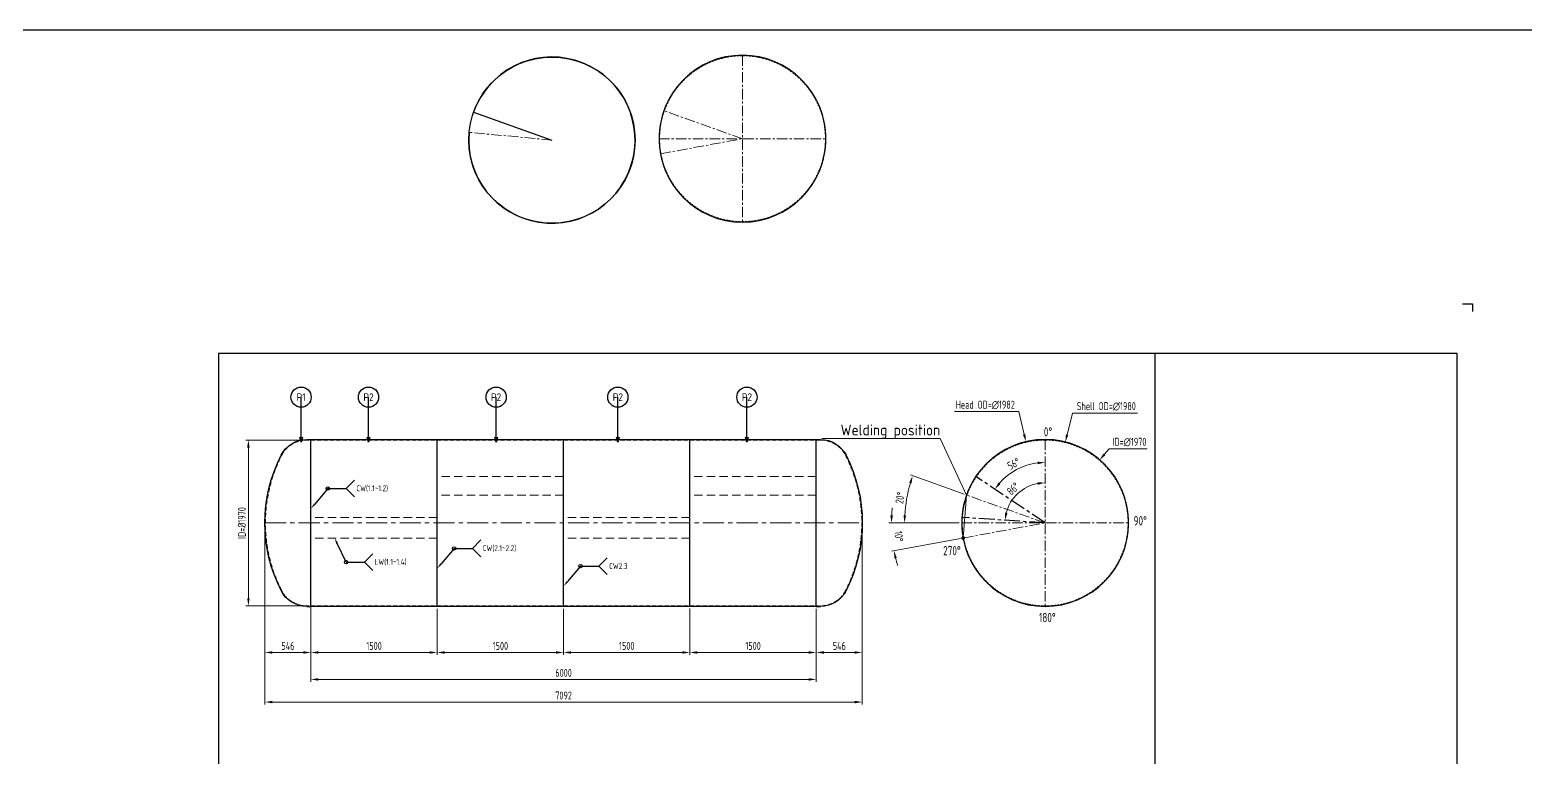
# Model space of a CAD drawing. Header units: millimetres. Extents: x -46397 to 283259, y -8690 to 23983.
# Drawn here: x 17223 to 34975, y 3203 to 11841 of the extents above; entities that cross this region are included whole.
import ezdxf
from ezdxf import colors
from ezdxf.entities.mleader import LeaderData, LeaderLine
from ezdxf.enums import TextEntityAlignment as Align
from ezdxf.math import Vec2, Vec3

# ---------------------------------------------------------------- set-up
doc = ezdxf.new("R2010")
doc.units = ezdxf.units.MM
for name, pattern in [('CENTER', [2, 1.25, -0.25, 0.25, -0.25]), ('HIDDEN', [0.375, 0.25, -0.125]), ('HIDDENX2', [0.75, 0.5, -0.25])]:
    doc.linetypes.add(name, pattern=pattern)
doc.layers.get('Defpoints').update_dxf_attribs({"lineweight": 0})
for name, color, linetype, lineweight in [('0-Dim', 7, 'Continuous', 0), ('AM_5', 3, 'Continuous', 25), ('CHUAN NET KHUAT', 4, 'HIDDEN', 0), ('Dtext', 255, 'Continuous', 20), ('DUONGCHINH', 7, 'Continuous', 25), ('DUONGTAM', 1, 'CENTER', 0), ('Long_AM_Visible', 30, 'Continuous', 25), ('PHANTOM 2', 8, 'Continuous', 0), ('Standard', 7, 'Continuous', 0)]:
    doc.layers.add(name, color=color, linetype=linetype, lineweight=lineweight)
doc.layers.add('4. Net tam', color=8, linetype='CENTER')
doc.layers.add('flashshoot', color=7, linetype='Continuous')
doc.styles.add('Chu va so', font='arial.ttf')
doc.styles.add('GHI CHÚ 1', font='isocp_IV25.ttf', dxfattribs={"width": 0.8})
doc.styles.add('Long_Text', font='isocp.shx', dxfattribs={"width": 0.7})
doc.styles.get("Standard").update_dxf_attribs({"font": 'isocp.shx', "width": 0.8})
doc.styles.add('TCVN', font='arial.ttf')
doc.dimstyles.new('1-30SCALE', dxfattribs={"dimtxt": 75, "dimasz": 75, "dimexe": 37.5, "dimexo": 30, "dimgap": 30, "dimtad": 1, "dimtoh": 1, "dimdec": 0, "dimdsep": 46, "dimtxsty": 'GHI CHÚ 1', "dimcen": 0.09, "dimclrd": 256, "dimclre": 256, "dimclrt": 2, "dimadec": 0, "dimazin": 0, "dimtfac": 1, "dimtdec": 0, "dimtofl": 0, "dimtmove": 0, "dimatfit": 3, "dimfxl": 1, "dimlwd": 0, "dimlwe": 0, "dimarcsym": 0})
doc.dimstyles.new('1-30SCALE$2', dxfattribs={"dimtxt": 75, "dimasz": 75, "dimexe": 37.5, "dimexo": 30, "dimgap": 30, "dimtad": 1, "dimtoh": 1, "dimdec": 0, "dimdsep": 46, "dimtxsty": 'GHI CHÚ 1', "dimcen": 0.09, "dimclrd": 256, "dimclre": 256, "dimclrt": 2, "dimadec": 0, "dimazin": 0, "dimtfac": 1, "dimtdec": 0, "dimtofl": 0, "dimtmove": 0, "dimatfit": 3, "dimfxl": 1, "dimlwd": 0, "dimlwe": 0, "dimarcsym": 0})

# ---------------------------------------------------------------- blocks, each defined once
blk = doc.blocks.new('A$Cb6d5b212')
at = {"color": 2, "linetype": 'Continuous', "lineweight": 0, "ltscale": 10, "extrusion": (2.28848e-17, 1, 0)}
for p, q in [((-1500, -990), (-1500, 990)), ((0, -990), (0, 990)), ((1500, -990), (1500, 990))]:
    blk.add_line(p, q, dxfattribs=at)
at = {"layer": 'CHUAN NET KHUAT', "color": 3, "linetype": 'HIDDENX2', "lineweight": 0, "ltscale": 50, "extrusion": (2.28848e-17, 1, 0)}
for p, q in [((-3050, 985), (-3000, 985)), ((-3050, -985), (-3000, -985)), ((3000, -985), (3050, -985))]:
    blk.add_line(p, q, dxfattribs=at)
at = {"layer": 'CHUAN NET KHUAT', "color": 3, "linetype": 'HIDDENX2', "lineweight": 0, "ltscale": 100, "extrusion": (2.28848e-17, 1, 0)}
for p, q in [((-3000, 985), (-1500, 985)), ((-1500, 985), (0, 985)), ((0, 985), (1500, 985)), ((1500, 985), (3000, 985)), ((3000, 985), (3050, 985)), ((-3000, -985), (-1500, -985)), ((-1500, -985), (0, -985)), ((0, -985), (1500, -985)), ((1500, -985), (3000, -985))]:
    blk.add_line(p, q, dxfattribs=at)
at = {"layer": 'CHUAN NET KHUAT', "color": 3, "linetype": 'HIDDENX2', "lineweight": 0, "ltscale": 200}
for p, q in [((0, 551), (-1500, 551)), ((3000, 551), (1500, 551)), ((0, 332), (-1500, 332)), ((3000, 332), (1500, 332))]:
    blk.add_line(p, q, dxfattribs=at)
at = {"layer": 'CHUAN NET KHUAT', "color": 4, "linetype": 'HIDDENX2', "lineweight": 0, "ltscale": 200}
for p, q in [((-1500, 65), (-3000, 65)), ((1500, 65), (0, 65)), ((-1500, -179), (-3000, -179)), ((1500, -179), (0, -179))]:
    blk.add_line(p, q, dxfattribs=at)
at = {"layer": 'CHUAN NET KHUAT', "color": 3, "linetype": 'HIDDENX2', "lineweight": 0, "ltscale": 100, "extrusion": (0, 0, -1)}
for centre, radius, start, end in [((3050, 650), 335, 26.8756, 90), ((-3050, 650), 335, 90, 153.1244), ((1767, 0), 1773, 333.1244, 26.8756), ((-1767, 0), 1773, 153.1244, 206.8756), ((-3050, -650), 335, 206.8756, 270)]:
    blk.add_arc(centre, radius, start, end, dxfattribs=at)
at = {"layer": 'CHUAN NET KHUAT', "color": 3, "linetype": 'HIDDENX2', "lineweight": 0, "ltscale": 50, "extrusion": (0, 0, -1)}
blk.add_arc((3050, -650), 335, 270, 333.1244, dxfattribs=at)
at = {"layer": 'DUONGCHINH', "color": 2, "ltscale": 10, "extrusion": (2.28848e-17, 1, 0)}
for p, q in [((-3050, 991), (-3000, 991)), ((-3000, -991), (-3000, 991)), ((-3000, 990), (-1500, 990)), ((-1500, -990), (-1500, 990)), ((-1500, 990), (0, 990)), ((0, -990), (0, 990)), ((0, 990), (1500, 990)), ((1500, 990), (3000, 990)), ((1500, -990), (1500, 990)), ((3000, -991), (3000, 991)), ((3000, 991), (3050, 991)), ((-3050, -991), (-3000, -991)), ((-3000, -990), (-1500, -990)), ((-1500, -990), (0, -990)), ((0, -990), (1500, -990)), ((1500, -990), (3000, -990)), ((3000, -991), (3050, -991))]:
    blk.add_line(p, q, dxfattribs=at)
at = {"layer": 'DUONGCHINH', "color": 2, "ltscale": 10, "extrusion": (0, 0, -1)}
for centre, radius, start, end in [((3050, 650), 341, 26.8756, 90), ((-3050, 650), 341, 90, 153.1244), ((1767, 0), 1779, 333.1244, 26.8756), ((-1767, 0), 1779, 153.1244, 206.8756), ((3050, -650), 341, 270, 333.1244), ((-3050, -650), 341, 206.8756, 270)]:
    blk.add_arc(centre, radius, start, end, dxfattribs=at)
at = {"layer": 'DUONGTAM', "ltscale": 200}
blk.add_line((-3546, 0), (3546, 0), dxfattribs=at)
blk = doc.blocks.new('A$C0bd6b673')
at = {"layer": 'CHUAN NET KHUAT', "color": 3, "ltscale": 100, "extrusion": (0, 0, -1)}
for radius in [990, 985]:
    blk.add_circle((0, 0), radius, dxfattribs=at)
at = {"layer": 'DUONGCHINH', "color": 2, "ltscale": 10, "extrusion": (0, 0, -1)}
blk.add_circle((0, 0), 991, dxfattribs=at)
at = {"layer": 'DUONGTAM', "ltscale": 100}
for p, q in [((0, 991), (0, -991)), ((0, 0), (-933, 332)), ((-991, 0), (991, 0))]:
    blk.add_line(p, q, dxfattribs=at)
at = {"layer": 'DUONGTAM', "color": 2, "ltscale": 100}
blk.add_line((-974, -179), (0, 0), dxfattribs=at)
blk = doc.blocks.new('*D146')
at = {"layer": 'Defpoints', "color": 0, "transparency": 16777216}
for p in [(20013, 5984, -1), (20559, 5984, -1), (20559, 4446)]:
    blk.add_point(p, dxfattribs=at)
at = {"layer": 'PHANTOM 2', "linetype": 'Continuous', "lineweight": 0, "transparency": 16777216}
for p, q in [((20013, 5954), (20013, 4416)), ((20559, 5954), (20559, 4416)), ((20103, 4446), (20469, 4446))]:
    blk.add_line(p, q, dxfattribs=at)
at = {"layer": 'PHANTOM 2', "transparency": 16777216}
for points in [[(20103, 4461), (20103, 4431), (20013, 4446)], [(20469, 4461), (20469, 4431), (20559, 4446)]]:
    blk.add_solid(points, dxfattribs=at)
at = {"layer": 'PHANTOM 2', "color": 2, "transparency": 16777216, "insert": (20286, 4524), "char_height": 95, "attachment_point": 5, "style": 'GHI CHÚ 1'}
blk.add_mtext('546', dxfattribs=at)
blk = doc.blocks.new('*D147')
at = {"layer": 'Defpoints', "color": 0, "transparency": 16777216}
for p in [(20559, 5984, -1), (22059, 4994, -1), (22059, 4446)]:
    blk.add_point(p, dxfattribs=at)
at = {"layer": 'PHANTOM 2', "linetype": 'Continuous', "lineweight": 0, "transparency": 16777216}
for p, q in [((20559, 5954), (20559, 4416)), ((22059, 4964), (22059, 4416)), ((20649, 4446), (21969, 4446))]:
    blk.add_line(p, q, dxfattribs=at)
at = {"layer": 'PHANTOM 2', "transparency": 16777216}
for points in [[(20649, 4461), (20649, 4431), (20559, 4446)], [(21969, 4461), (21969, 4431), (22059, 4446)]]:
    blk.add_solid(points, dxfattribs=at)
at = {"layer": 'PHANTOM 2', "color": 2, "transparency": 16777216, "insert": (21309, 4524), "char_height": 95, "attachment_point": 5, "style": 'GHI CHÚ 1'}
blk.add_mtext('1500', dxfattribs=at)
blk = doc.blocks.new('*D148')
at = {"layer": 'Defpoints', "color": 0, "transparency": 16777216}
for p in [(22059, 4994, -1), (23559, 4994, -1), (23559, 4446)]:
    blk.add_point(p, dxfattribs=at)
at = {"layer": 'PHANTOM 2', "linetype": 'Continuous', "lineweight": 0, "transparency": 16777216}
for p, q in [((22059, 4964), (22059, 4416)), ((23559, 4964), (23559, 4416)), ((22149, 4446), (23469, 4446))]:
    blk.add_line(p, q, dxfattribs=at)
at = {"layer": 'PHANTOM 2', "transparency": 16777216}
for points in [[(22149, 4461), (22149, 4431), (22059, 4446)], [(23469, 4461), (23469, 4431), (23559, 4446)]]:
    blk.add_solid(points, dxfattribs=at)
at = {"layer": 'PHANTOM 2', "color": 2, "transparency": 16777216, "insert": (22809, 4524), "char_height": 95, "attachment_point": 5, "style": 'GHI CHÚ 1'}
blk.add_mtext('1500', dxfattribs=at)
blk = doc.blocks.new('*D149')
at = {"layer": 'Defpoints', "color": 0, "transparency": 16777216}
for p in [(23559, 4994, -1), (25059, 4999, -1), (25059, 4446)]:
    blk.add_point(p, dxfattribs=at)
at = {"layer": 'PHANTOM 2', "linetype": 'Continuous', "lineweight": 0, "transparency": 16777216}
for p, q in [((23559, 4964), (23559, 4416)), ((25059, 4969), (25059, 4416)), ((23649, 4446), (24969, 4446))]:
    blk.add_line(p, q, dxfattribs=at)
at = {"layer": 'PHANTOM 2', "transparency": 16777216}
for points in [[(23649, 4461), (23649, 4431), (23559, 4446)], [(24969, 4461), (24969, 4431), (25059, 4446)]]:
    blk.add_solid(points, dxfattribs=at)
at = {"layer": 'PHANTOM 2', "color": 2, "transparency": 16777216, "insert": (24309, 4524), "char_height": 95, "attachment_point": 5, "style": 'GHI CHÚ 1'}
blk.add_mtext('1500', dxfattribs=at)
blk = doc.blocks.new('*D150')
at = {"layer": 'Defpoints', "color": 0, "transparency": 16777216}
for p in [(25059, 4999, -1), (26559, 4993, -1), (26559, 4446)]:
    blk.add_point(p, dxfattribs=at)
at = {"layer": 'PHANTOM 2', "linetype": 'Continuous', "lineweight": 0, "transparency": 16777216}
for p, q in [((25059, 4969), (25059, 4416)), ((26559, 4963), (26559, 4416)), ((25149, 4446), (26469, 4446))]:
    blk.add_line(p, q, dxfattribs=at)
at = {"layer": 'PHANTOM 2', "transparency": 16777216}
for points in [[(25149, 4461), (25149, 4431), (25059, 4446)], [(26469, 4461), (26469, 4431), (26559, 4446)]]:
    blk.add_solid(points, dxfattribs=at)
at = {"layer": 'PHANTOM 2', "color": 2, "transparency": 16777216, "insert": (25809, 4524), "char_height": 95, "attachment_point": 5, "style": 'GHI CHÚ 1'}
blk.add_mtext('1500', dxfattribs=at)
blk = doc.blocks.new('*D151')
at = {"layer": 'Defpoints', "color": 0, "transparency": 16777216}
for p in [(27106, 5984, -1), (26559, 4993, -1), (27106, 4446)]:
    blk.add_point(p, dxfattribs=at)
at = {"layer": 'PHANTOM 2', "linetype": 'Continuous', "lineweight": 0, "transparency": 16777216}
for p, q in [((27106, 5954), (27106, 4416)), ((26559, 4963), (26559, 4416)), ((26649, 4446), (27016, 4446))]:
    blk.add_line(p, q, dxfattribs=at)
at = {"layer": 'PHANTOM 2', "transparency": 16777216}
for points in [[(26649, 4461), (26649, 4431), (26559, 4446)], [(27016, 4461), (27016, 4431), (27106, 4446)]]:
    blk.add_solid(points, dxfattribs=at)
at = {"layer": 'PHANTOM 2', "color": 2, "transparency": 16777216, "insert": (26833, 4524), "char_height": 95, "attachment_point": 5, "style": 'GHI CHÚ 1'}
blk.add_mtext('546', dxfattribs=at)
blk = doc.blocks.new('*D152')
at = {"layer": 'Defpoints', "color": 0, "transparency": 16777216}
for p in [(27651, 6362), (28344, 6316, -1), (28286, 5984, -1), (29277, 5984, -1), (30268, 5984, -1)]:
    blk.add_point(p, dxfattribs=at)
at = {"layer": 'PHANTOM 2', "linetype": 'Continuous', "lineweight": 0, "transparency": 16777216}
for p, q in [((28316, 6326), (27676, 6554)), ((28256, 5984), (27577, 5984))]:
    blk.add_line(p, q, dxfattribs=at)
blk.add_arc((29277, 5984), 1669, 163.4953, 176.9102, dxfattribs=at)
at = {"layer": 'PHANTOM 2', "transparency": 16777216}
for points in [[(27662, 6463), (27690, 6454), (27704, 6544)], [(27625, 6074), (27595, 6075), (27607, 5984)]]:
    blk.add_solid(points, dxfattribs=at)
at = {"layer": 'PHANTOM 2', "color": 2, "transparency": 16777216, "insert": (27554, 6282), "char_height": 95, "attachment_point": 5, "rotation": 80.2027, "style": 'GHI CHÚ 1'}
blk.add_mtext('20°', dxfattribs=at)
blk = doc.blocks.new('*D153')
at = {"layer": 'Defpoints', "color": 0, "transparency": 16777216}
for p in [(27456, 5874), (28286, 5984, -1), (29277, 5984, -1), (30268, 5984, -1), (28303, 5805, -1)]:
    blk.add_point(p, dxfattribs=at)
at = {"layer": 'PHANTOM 2', "linetype": 'Continuous', "lineweight": 0, "transparency": 16777216}
for p, q in [((28256, 5984), (27422, 5984)), ((28273, 5800), (27453, 5649))]:
    blk.add_line(p, q, dxfattribs=at)
for start, end in [(174.3462, 177.1731), (193.2351, 196.062)]:
    blk.add_arc((29277, 5984), 1824, start, end, dxfattribs=at)
at = {"layer": 'PHANTOM 2', "transparency": 16777216}
for points in [[(27469, 6074), (27439, 6075), (27452, 5984)], [(27486, 5564), (27515, 5570), (27482, 5655)]]:
    blk.add_solid(points, dxfattribs=at)
at = {"layer": 'PHANTOM 2', "color": 2, "transparency": 16777216, "insert": (27539, 5826), "char_height": 95, "attachment_point": 5, "rotation": 275.2041, "style": 'GHI CHÚ 1'}
blk.add_mtext('10°', dxfattribs=at)
blk = doc.blocks.new('*D154')
at = {"layer": 'Defpoints', "color": 0, "transparency": 16777216}
for p in [(20559, 6969, -1), (19817, 4999), (20559, 4999, -1)]:
    blk.add_point(p, dxfattribs=at)
at = {"layer": 'PHANTOM 2', "linetype": 'Continuous', "lineweight": 0, "transparency": 16777216}
for p, q in [((20529, 6969), (19787, 6969)), ((19817, 6879), (19817, 5089)), ((20529, 4999), (19787, 4999))]:
    blk.add_line(p, q, dxfattribs=at)
at = {"layer": 'PHANTOM 2', "transparency": 16777216}
for points in [[(19802, 6879), (19832, 6879), (19817, 6969)], [(19802, 5089), (19832, 5089), (19817, 4999)]]:
    blk.add_solid(points, dxfattribs=at)
at = {"layer": 'PHANTOM 2', "color": 2, "transparency": 16777216, "insert": (19739, 5984), "char_height": 95, "attachment_point": 5, "rotation": 90, "style": 'GHI CHÚ 1'}
blk.add_mtext('ID=%%C1970', dxfattribs=at)
blk = doc.blocks.new('_TagCircle')
at = {"color": 0, "linetype": 'ByBlock', "lineweight": -2, "transparency": 16777216}
blk.add_circle((0, 0), 4, dxfattribs=at)
at = {"layer": 'Long_AM_Visible', "color": 0, "transparency": 16777216, "style": 'Long_Text'}
blk.add_attdef('TAGNUMBER', text='', height=3, dxfattribs=at).set_placement((0, -1.5), align=Align.CENTER)
blk = doc.blocks.new('_Open30')
at = {"color": 0, "linetype": 'ByBlock', "lineweight": -2}
for p, q in [((-1, 0.27), (0, 0)), ((0, 0), (-1, -0.27)), ((0, 0), (-1, 0))]:
    blk.add_line(p, q, dxfattribs=at)
blk = doc.blocks.new('_Dot')
at = {"color": 0, "linetype": 'ByBlock', "lineweight": -2}
blk.add_line((-0.5, 0), (-1, 0), dxfattribs=at)
at = {"color": 0, "linetype": 'ByBlock', "const_width": 0.5}
blk.add_lwpolyline([(-0.25, 0, 1), (0.25, 0, 1)], format="xyb", close=True, dxfattribs=at)
blk = doc.blocks.new('*S261')
at = {"layer": 'AM_5'}
for p, q in [((20760, 6393, -1), (20605, 6209, -1)), ((20760, 6393, -1), (20978, 6393, -1)), ((20978, 6393, -1), (21078, 6493, -1)), ((20978, 6393, -1), (21078, 6293, -1))]:
    blk.add_line(p, q, dxfattribs=at)
at = {"layer": 'AM_5', "color": 2}
blk.add_circle((20760, 6393, -1), 20, dxfattribs=at)
at = {"layer": 'AM_5', "linetype": 'Continuous'}
blk.add_trace([(20596, 6216, -1), (20613, 6201, -1), (20559, 6155, -1)], dxfattribs=at)
at = {"layer": 'AM_5', "color": 2, "insert": (21099, 6393, -1), "char_height": 70, "attachment_point": 4}
blk.add_mtext('CW(1.1~1.2)', dxfattribs=at)
blk = doc.blocks.new('*S262')
at = {"layer": 'AM_5'}
for p, q in [((20956, 5523, -1), (20850, 5746, -1)), ((20956, 5523, -1), (21174, 5523, -1)), ((21174, 5523, -1), (21274, 5623, -1)), ((21174, 5523, -1), (21274, 5423, -1))]:
    blk.add_line(p, q, dxfattribs=at)
at = {"layer": 'AM_5', "color": 2}
blk.add_circle((20956, 5523, -1), 20, dxfattribs=at)
at = {"layer": 'AM_5', "linetype": 'Continuous'}
blk.add_trace([(20861, 5751, -1), (20840, 5741, -1), (20820, 5810, -1)], dxfattribs=at)
at = {"layer": 'AM_5', "color": 2, "insert": (21295, 5523, -1), "char_height": 70, "attachment_point": 4}
blk.add_mtext('LW(1.1~1.4)', dxfattribs=at)
blk = doc.blocks.new('*S263')
at = {"layer": 'AM_5'}
for p, q in [((22478, 6685, -1), (22578, 6785, -1)), ((22260, 6685, -1), (22105, 6500, -1)), ((22260, 6685, -1), (22478, 6685, -1)), ((22478, 6685, -1), (22578, 6585, -1))]:
    blk.add_line(p, q, dxfattribs=at)
at = {"layer": 'AM_5', "color": 2}
blk.add_circle((22260, 6685, -1), 20, dxfattribs=at)
at = {"layer": 'AM_5', "linetype": 'Continuous'}
blk.add_trace([(22096, 6508, -1), (22113, 6493, -1), (22059, 6447, -1)], dxfattribs=at)
at = {"layer": 'AM_5', "color": 2, "insert": (22599, 6685, -1), "char_height": 70, "attachment_point": 4}
blk.add_mtext('CW(2.1~2.2)', dxfattribs=at)
blk = doc.blocks.new('*S264')
at = {"layer": 'AM_5'}
for p, q in [((23978, 6362, -1), (24078, 6462, -1)), ((23760, 6362, -1), (23605, 6178, -1)), ((23760, 6362, -1), (23978, 6362, -1)), ((23978, 6362, -1), (24078, 6262, -1))]:
    blk.add_line(p, q, dxfattribs=at)
at = {"layer": 'AM_5', "color": 2}
blk.add_circle((23760, 6362, -1), 20, dxfattribs=at)
at = {"layer": 'AM_5', "linetype": 'Continuous'}
blk.add_trace([(23596, 6185, -1), (23613, 6170, -1), (23559, 6124, -1)], dxfattribs=at)
at = {"layer": 'AM_5', "color": 2, "insert": (24099, 6362, -1), "char_height": 70, "attachment_point": 4}
blk.add_mtext('CW2.3', dxfattribs=at)
blk = doc.blocks.new('*D1586')
at = {"layer": 'Defpoints', "color": 0, "transparency": 16777216}
for p in [(20013, 5984, -1), (27106, 5984, -1), (27106, 3857)]:
    blk.add_point(p, dxfattribs=at)
at = {"layer": 'PHANTOM 2', "linetype": 'Continuous', "lineweight": 0, "transparency": 16777216}
for p, q in [((20013, 5954), (20013, 3827)), ((27106, 5954), (27106, 3827)), ((20103, 3857), (27016, 3857))]:
    blk.add_line(p, q, dxfattribs=at)
at = {"layer": 'PHANTOM 2', "transparency": 16777216}
for points in [[(20103, 3872), (20103, 3842), (20013, 3857)], [(27016, 3872), (27016, 3842), (27106, 3857)]]:
    blk.add_solid(points, dxfattribs=at)
at = {"layer": 'PHANTOM 2', "color": 2, "transparency": 16777216, "insert": (23559, 3935), "char_height": 95, "attachment_point": 5, "style": 'GHI CHÚ 1'}
blk.add_mtext('7092', dxfattribs=at)
blk = doc.blocks.new('*D1641')
at = {"layer": 'Defpoints', "color": 0, "transparency": 16777216}
for p in [(20559, 4994, -1), (26559, 4993, -1), (26559, 4126)]:
    blk.add_point(p, dxfattribs=at)
at = {"layer": 'PHANTOM 2', "linetype": 'Continuous', "lineweight": 0, "transparency": 16777216}
for p, q in [((20559, 4964), (20559, 4096)), ((26559, 4963), (26559, 4096)), ((20649, 4126), (26469, 4126))]:
    blk.add_line(p, q, dxfattribs=at)
at = {"layer": 'PHANTOM 2', "transparency": 16777216}
for points in [[(20649, 4141), (20649, 4111), (20559, 4126)], [(26469, 4141), (26469, 4111), (26559, 4126)]]:
    blk.add_solid(points, dxfattribs=at)
at = {"layer": 'PHANTOM 2', "color": 2, "transparency": 16777216, "insert": (23559, 4204), "char_height": 95, "attachment_point": 5, "style": 'GHI CHÚ 1'}
blk.add_mtext('6000', dxfattribs=at)
blk = doc.blocks.new('*D1646')
at = {"layer": 'Defpoints', "color": 0, "transparency": 16777216}
for p in [(29277, 6975, -1), (29046, 6665), (28454, 6535, -1), (29277, 5984, -1), (29277, 4993, -1)]:
    blk.add_point(p, dxfattribs=at)
at = {"layer": 'PHANTOM 2', "linetype": 'Continuous', "lineweight": 0, "transparency": 16777216}
blk.add_arc((29277, 5984), 719, 97.18, 139.0298, dxfattribs=at)
at = {"layer": 'PHANTOM 2', "transparency": 16777216}
for points in [[(29186, 6712), (29188, 6682), (29277, 6703)], [(28746, 6446), (28722, 6465), (28679, 6384)]]:
    blk.add_solid(points, dxfattribs=at)
at = {"layer": 'PHANTOM 2', "color": 2, "transparency": 16777216, "insert": (28902, 6687), "char_height": 95, "attachment_point": 5, "rotation": 28.1049, "style": 'GHI CHÚ 1'}
blk.add_mtext('56°', dxfattribs=at)
blk = doc.blocks.new('*D1647')
at = {"layer": 'Defpoints', "color": 0, "transparency": 16777216}
for p in [(29277, 6975, -1), (29047, 6403), (28289, 6050, -1), (29277, 5984, -1), (29277, 4993, -1)]:
    blk.add_point(p, dxfattribs=at)
at = {"layer": 'PHANTOM 2', "linetype": 'Continuous', "lineweight": 0, "transparency": 16777216}
blk.add_arc((29277, 5984), 478, 100.8138, 165.3992, dxfattribs=at)
at = {"layer": 'PHANTOM 2', "transparency": 16777216}
for points in [[(29186, 6468), (29188, 6438), (29277, 6462)], [(28829, 6102), (28800, 6107), (28800, 6016)]]:
    blk.add_solid(points, dxfattribs=at)
at = {"layer": 'PHANTOM 2', "color": 2, "transparency": 16777216, "insert": (28896, 6391), "char_height": 95, "attachment_point": 5, "rotation": 43.1065, "style": 'GHI CHÚ 1'}
blk.add_mtext('86°', dxfattribs=at)
blk = doc.blocks.new('*D1651')
at = {"layer": 'Defpoints', "color": 0, "transparency": 16777216}
for p in [(29048, 6949, -1), (29505, 5020, -1)]:
    blk.add_point(p, dxfattribs=at)
at = {"layer": 'PHANTOM 2', "linetype": 'Continuous', "lineweight": 0, "transparency": 16777216}
for p, q in [((28199, 7307), (28963, 7307)), ((28963, 7307), (29027, 7036))]:
    blk.add_line(p, q, dxfattribs=at)
at = {"layer": 'PHANTOM 2', "lineweight": 0, "transparency": 16777216}
for p in [(29276, 5984), (29277, 5984)]:
    blk.add_line(p, (29277, 5984), dxfattribs=at)
at = {"layer": 'PHANTOM 2', "transparency": 16777216}
blk.add_solid([(29042, 7040), (29012, 7033), (29048, 6949)], dxfattribs=at)
at = {"layer": 'PHANTOM 2', "color": 2, "transparency": 16777216, "insert": (28566, 7386), "char_height": 95, "attachment_point": 5, "style": 'GHI CHÚ 1'}
blk.add_mtext('Head OD=∅1982', dxfattribs=at)
blk = doc.blocks.new('*D1652')
at = {"layer": 'Defpoints', "color": 0, "transparency": 16777216}
for p in [(29516, 6945, -1), (29038, 5024, -1)]:
    blk.add_point(p, dxfattribs=at)
at = {"layer": 'PHANTOM 2', "linetype": 'Continuous', "lineweight": 0, "transparency": 16777216}
for p, q in [((29601, 7290), (29537, 7032)), ((30374, 7290), (29601, 7290))]:
    blk.add_line(p, q, dxfattribs=at)
at = {"layer": 'PHANTOM 2', "lineweight": 0, "transparency": 16777216}
for p in [(29276, 5984), (29277, 5984)]:
    blk.add_line(p, (29277, 5984), dxfattribs=at)
at = {"layer": 'PHANTOM 2', "transparency": 16777216}
blk.add_solid([(29523, 7036), (29552, 7029), (29516, 6945)], dxfattribs=at)
at = {"layer": 'PHANTOM 2', "color": 2, "transparency": 16777216, "insert": (30003, 7369), "char_height": 95, "attachment_point": 5, "style": 'GHI CHÚ 1'}
blk.add_mtext('Shell OD=∅1980', dxfattribs=at)
blk = doc.blocks.new('*D1653')
at = {"layer": 'Defpoints', "color": 0, "transparency": 16777216}
for p in [(29921, 6730, -1), (28632, 5239, -1)]:
    blk.add_point(p, dxfattribs=at)
at = {"layer": 'PHANTOM 2', "linetype": 'Continuous', "lineweight": 0, "transparency": 16777216}
for p, q in [((30038, 6866), (29979, 6798)), ((30487, 6866), (30038, 6866))]:
    blk.add_line(p, q, dxfattribs=at)
at = {"layer": 'PHANTOM 2', "lineweight": 0, "transparency": 16777216}
for p in [(29276, 5984), (29277, 5984)]:
    blk.add_line(p, (29277, 5984), dxfattribs=at)
at = {"layer": 'PHANTOM 2', "transparency": 16777216}
blk.add_solid([(29968, 6807), (29991, 6788), (29921, 6730)], dxfattribs=at)
at = {"layer": 'PHANTOM 2', "color": 2, "transparency": 16777216, "insert": (30278, 6945), "char_height": 95, "attachment_point": 5, "style": 'GHI CHÚ 1'}
blk.add_mtext('ID=∅1970', dxfattribs=at)
blk = doc.blocks.new('*U1812')
at = {"lineweight": 25, "elevation": 0}
blk.add_lwpolyline([(16254, 11249), (16385, 11249), (16385, 11148)], dxfattribs=at)
at = {"lineweight": 25}
for points in [[(0, 0), (16185, 0), (16185, 10602), (0, 10602)], [(0, 0), (12238, 0), (12238, 10602), (0, 10602)]]:
    blk.add_lwpolyline(points, close=True, dxfattribs=at)
at = {"layer": 'Dtext', "ltscale": 0.1}
for tag, p, height, style in [('REV_3', (12342, 3982), 70.5, 'TCVN'), ('FOR_APPROVAL3', (13047, 3977, -1), 84.6, 'TCVN'), ('REV_2', (12342, 3719), 70.5, 'TCVN'), ('FOR_APPROVAL2', (13047, 3714, -1), 84.6, 'TCVN'), ('REV_1', (12342, 3456), 70.5, 'TCVN'), ('FOR_APPROVAL1', (13047, 3451, -1), 84.6, 'TCVN'), ('REV_0', (12342, 3193), 70.5, 'TCVN'), ('NGUOI_VE', (13798, 3189, -1), 84.6, 'TCVN'), ('NGUOI_KIEM_2', (14546, 3189, -1), 84.6, 'TCVN'), ('NGUOI_DUYET', (15449, 3189, -1), 84.6, 'TCVN'), ('1.1_A4', (15494, 161, -1), 84.6, 'Chu va so'), ('A4_A4', (15775, 161, -1), 84.6, 'Chu va so'), ('REV.', (16007, 161, -1), 84.6, 'Chu va so')]:
    blk.add_attdef(tag, p, '', height=height, dxfattribs=dict(at, style=style))
for tag, p, height, style, width in [('NGAY_REV03', (12521, 3977, -1), 73.3, 'TCVN', 0.95), ('NGAY_REV02', (12521, 3714, -1), 73.3, 'TCVN', 0.95), ('NGAY_REV01', (12521, 3451, -1), 73.3, 'TCVN', 0.95), ('NGAY_REV0', (12521, 3188, -1), 73.3, 'TCVN', 0.95), ('DWD.NO', (12514, 69, -1), 113, 'Chu va so', 0.85)]:
    blk.add_attdef(tag, p, '', height=height, dxfattribs=dict(at, style=style, width=width))
at = {"layer": 'Dtext', "lineweight": 25, "ltscale": 0.1, "style": 'Chu va so'}
for tag, p, height in [('PROJECT_CODE', (13329, 1325), 169), ('TITLE1', (12597, 1011, -1), 113), ('TITLE2', (12597, 745, -1), 113), ('TITLE3', (12597, 482, -1), 113)]:
    blk.add_attdef(tag, p, '', height=height, dxfattribs=at)

msp = doc.modelspace()

# ---------------------------------------------------------------- linework, layer by layer
msp.add_line((22490.11, 10862.34), (23420.42, 10531.17))
msp.add_lwpolyline([(-5297.58, 11840.68), (283258.8, 11840.68), (283258.8, -8689.89), (-5297.58, -8689.89)], close=True)
msp.add_circle((23420.42, 10531.17), 987.5)
at = {"color": 6}
msp.add_arc((23420.42, 10531.17), 987.5, 174.600066, 160.405479, dxfattribs=at)
for start, end in [(160.405479, 180), (180, 190.408247)]:
    msp.add_arc((29276.54, 5984.34, -1.5), 990, start, end)
at = {"layer": '4. Net tam', "color": 1, "ltscale": 150}
msp.add_line((29276.54, 5984.34, -1.5), (28453.77, 6534.92, -1.5), dxfattribs=at)
at = {"layer": '4. Net tam', "color": 2, "ltscale": 150}
msp.add_line((29276.53, 5984.34, -1.5), (28288.7, 6049.71, -1.5), dxfattribs=at)
at = {"layer": 'DUONGTAM', "ltscale": 100}
msp.add_line((23420.42, 10531.17), (22434.81, 10624.33), dxfattribs=at)

# ---------------------------------------------------------------- block references
at = {"layer": 'AM_5'}
for name, p in [('*S261', (0, 0)), ('*S262', (19.98, -4.29)), ('*S263', (0, -1002.79)), ('*S264', (0, -890.05))]:
    msp.add_blockref(name, p, dxfattribs=at)
at = {"layer": 'flashshoot', "ltscale": 10}
for p in [(25683.06, 10548.52, -1.5), (29276.54, 5984.34, -1.5)]:
    msp.add_blockref('A$C0bd6b673', p, dxfattribs=at)
at = {"layer": 'Standard'}
msp.add_blockref('A$Cb6d5b212', (23559.45, 5984.34, -1.5), dxfattribs=at)

# ---------------------------------------------------------------- texts
at = {"color": 6, "char_height": 110, "attachment_point": 1, "style": 'GHI CHÚ 1'}
for s, insert in [('\\pxqc;0%%D', (29255.52, 7121.46)), ('\\pxqc;90%%D', (30350.4, 6065.41)), ('\\pxqc;270%%D', (28114.87, 5710.13)), ('\\pxqc;180%%D', (29247.3, 4915.61))]:
    msp.add_mtext_dynamic_manual_height_columns(s, width=110.2, gutter_width=322.31, heights=[0], dxfattribs=dict(at, insert=insert))

# ---------------------------------------------------------------- dimensions: what is measured, and where the dimension line sits
at = {"layer": 'PHANTOM 2'}
for p1, p2, text, picture, middle in [((29505.33, 5020.11, -1.5), (29047.76, 6948.57, -1.5), 'Head OD=<>', '*D1651', (28962.72, 7306.94)), ((29037.54, 5023.62, -1.5), (29515.55, 6945.05, -1.5), 'Shell OD=<>', '*D1652', (29601.31, 7289.81))]:
    dim = msp.add_diameter_dim_2p(p1=p1, p2=p2, text=text, dimstyle='1-30SCALE', override={"dimtxt": 95, "dimasz": 90, "dimexe": 30, "dimpost": '', "dimtmove": 1}, dxfattribs=at)
    dim.commit()
    dim.dimension.update_dxf_attribs({"geometry": picture, "text_midpoint": middle, "dimtype": 163})
dim = msp.add_linear_dim(base=(19817.2, 4999.34), p1=(20559.45, 6969.34, -1.5), p2=(20559.45, 4999.34, -1.5), angle=90, text='ID=%%C<>', dimstyle='1-30SCALE', override={"dimtxt": 95, "dimasz": 90, "dimexe": 30, "dimtmove": 1}, dxfattribs=at)
dim.commit()
dim.dimension.update_dxf_attribs({"geometry": '*D154', "text_midpoint": (19739.04, 5984.34)})
for base, line1, line2, picture, middle in [((29046.95, 6403.05), ((29276.56, 6975.34, -1.5), (29276.53, 4993.34, -1.5)), ((29276.53, 5984.34, -1.5), (28288.7, 6049.71, -1.5)), '*D1647', (28895.87, 6391.04)), ((29045.72, 6664.84), ((29276.56, 6975.34, -1.5), (29276.53, 4993.34, -1.5)), ((29276.54, 5984.34, -1.5), (28453.77, 6534.92, -1.5)), '*D1646', (28901.52, 6686.55)), ((27650.64, 6361.59), ((28285.53, 5984.34, -1.5), (30267.53, 5984.34, -1.5)), ((29276.54, 5984.34, -1.5), (28343.86, 6316.35, -1.5)), '*D152', (27553.58, 6281.86)), ((27455.57, 5873.94), ((28302.82, 5805.48, -1.5), (29276.54, 5984.34, -1.5)), ((28285.53, 5984.34, -1.5), (30267.53, 5984.34, -1.5)), '*D153', (27538.78, 5826.06))]:
    dim = msp.add_angular_dim_2l(base=base, line1=line1, line2=line2, dimstyle='1-30SCALE$2', override={"dimtxt": 95, "dimasz": 90, "dimexe": 30, "dimtmove": 1}, dxfattribs=at)
    dim.commit()
    dim.dimension.update_dxf_attribs({"geometry": picture, "text_midpoint": middle})
dim = msp.add_diameter_dim_2p(p1=(28632.46, 5239.1, -1.5), p2=(29920.63, 6729.57, -1.5), text='ID=<>', dimstyle='1-30SCALE', override={"dimtxt": 95, "dimasz": 90, "dimexe": 30, "dimpost": '', "dimtmove": 1}, dxfattribs=at)
dim.commit()
dim.dimension.update_dxf_attribs({"geometry": '*D1653', "text_midpoint": (30277.78, 6945.3)})
for base, p1, p2, picture, middle in [((20559.45, 4446.49), (20013.22, 5984.34, -1.5), (20559.45, 5984.34, -1.5), '*D146', (20286.34, 4523.99)), ((27105.68, 3857.4), (20013.22, 5984.34, -1.5), (27105.68, 5984.34, -1.5), '*D1586', (23559.45, 3934.93)), ((22059.45, 4446.49), (20559.45, 5984.34, -1.5), (22059.45, 4994.34, -1.5), '*D147', (21309.45, 4523.99)), ((27105.68, 4446.49), (26559.45, 4993.34, -1.5), (27105.68, 5984.34, -1.5), '*D151', (26832.57, 4523.99)), ((26559.45, 4126.27), (20559.45, 4994.34, -1.5), (26559.45, 4993.34, -1.5), '*D1641', (23559.45, 4203.77)), ((23559.45, 4446.49), (22059.45, 4994.34, -1.5), (23559.45, 4994.34, -1.5), '*D148', (22809.45, 4523.99)), ((25059.45, 4446.49), (23559.45, 4994.34, -1.5), (25059.45, 4999.34, -1.5), '*D149', (24309.45, 4523.99)), ((26559.45, 4446.49), (25059.45, 4999.34, -1.5), (26559.45, 4993.34, -1.5), '*D150', (25809.45, 4523.99))]:
    dim = msp.add_linear_dim(base=base, p1=p1, p2=p2, dimstyle='1-30SCALE', override={"dimtxt": 95, "dimasz": 90, "dimexe": 30, "dimtmove": 1}, dxfattribs=at)
    dim.commit()
    dim.dimension.update_dxf_attribs({"geometry": picture, "text_midpoint": middle})

# ---------------------------------------------------------------- leaders
ml = msp.add_multileader_mtext('Standard')
ml.set_content('{\\Fisocp|c0;Welding position}', color=256, style='TCVN')
ml.set_leader_properties(color=3, lineweight=9)
ml.set_arrow_properties(name='DOT')
ml.build(insert=Vec2(0, 0))
ml.multileader.update_dxf_attribs({"text_left_attachment_type": 6, "text_right_attachment_type": 6, "dogleg_length": 0.36, "arrow_head_size": 45})
ctx = ml.context
ctx.base_point, ctx.char_height, ctx.arrow_head_size, ctx.landing_gap_size, ctx.plane_origin = Vec3(26803.21, 6986.36, -1.5), 130, 45, 0.0675, Vec3(28285.09, 10163.54, -1.5)
ctx.left_attachment, ctx.right_attachment, ctx.text_align_type = 6, 6, 2
notes = []
notes.append((ctx, [(1, (1, 1, 0), (28030.92, 6986.36, -1.5), (-1, 0), 0.54, [(1, [(28302.83, 5805.48, -1.5), (28343.87, 6316.34, -1.5)], 0, [])])]))
ctx.mtext.insert, ctx.mtext.alignment, ctx.mtext.line_spacing_style, ctx.mtext.flow_direction = Vec3(28030.32, 7153.57, -1.5), 3, 2, 5
at = {"layer": '0-Dim', "color": 6}
ml = msp.add_multileader_block('Standard', dxfattribs=at)
ml.set_content('_TagCircle', color=6, scale=30)
ml.set_attribute('TAGNUMBER', 'P1', width=0)
ml.set_leader_properties(color=5)
ml.set_arrow_properties(name='OPEN30')
ml.build(insert=Vec2(0, 0))
ml.multileader.update_dxf_attribs({"has_dogleg": 0, "text_left_attachment_type": 6, "text_right_attachment_type": 6, "dogleg_length": 0.36, "arrow_head_size": 60, "block_connection_type": 1})
ctx = ml.context
ctx.base_point, ctx.char_height, ctx.arrow_head_size, ctx.landing_gap_size, ctx.plane_origin = Vec3(20442.34, 7478.95, -1.5), 56, 60, 1.4, Vec3(20791.96, 7329.67, -1.5)
ctx.left_attachment, ctx.right_attachment, ctx.attachment_type = 6, 6, 1
notes.append((ctx, [(0, (1, 1, 0), (20442.7, 7478.95, -1.5), (-1, 0), 0.36, [(0, [(20442.34, 6942.02, -1.5)], 0, [])])]))
ctx.block.insert = Vec3(20442.34, 7478.95, -1.5)
ml = msp.add_multileader_block('Standard', dxfattribs=at)
ml.set_content('_TagCircle', color=6, scale=30)
ml.set_attribute('TAGNUMBER', 'P2', width=0)
ml.set_leader_properties(color=5)
ml.set_arrow_properties(name='OPEN30')
ml.build(insert=Vec2(0, 0))
ml.multileader.update_dxf_attribs({"has_dogleg": 0, "text_left_attachment_type": 6, "text_right_attachment_type": 6, "dogleg_length": 0.36, "arrow_head_size": 60, "block_connection_type": 1})
ctx = ml.context
ctx.base_point, ctx.char_height, ctx.arrow_head_size, ctx.landing_gap_size, ctx.plane_origin = Vec3(21243.36, 7478.95, -1.5), 56, 60, 1.4, Vec3(21592.98, 7329.67, -1.5)
ctx.left_attachment, ctx.right_attachment, ctx.attachment_type = 6, 6, 1
notes.append((ctx, [(0, (1, 1, 0), (21243.72, 7478.95, -1.5), (-1, 0), 0.36, [(0, [(21243.36, 6942.02, -1.5)], 0, [])])]))
ctx.block.insert = Vec3(21243.36, 7478.95, -1.5)
ml = msp.add_multileader_block('Standard', dxfattribs=at)
ml.set_content('_TagCircle', color=6, scale=30)
ml.set_attribute('TAGNUMBER', 'P2', width=0)
ml.set_leader_properties(color=5)
ml.set_arrow_properties(name='OPEN30')
ml.build(insert=Vec2(0, 0))
ml.multileader.update_dxf_attribs({"has_dogleg": 0, "text_left_attachment_type": 6, "text_right_attachment_type": 6, "dogleg_length": 0.36, "arrow_head_size": 60, "block_connection_type": 1})
ctx = ml.context
ctx.base_point, ctx.char_height, ctx.arrow_head_size, ctx.landing_gap_size, ctx.plane_origin = Vec3(22758.33, 7478.95, -1.5), 56, 60, 1.4, Vec3(23107.95, 7329.67, -1.5)
ctx.left_attachment, ctx.right_attachment, ctx.attachment_type = 6, 6, 1
notes.append((ctx, [(0, (1, 1, 0), (22758.69, 7478.95, -1.5), (-1, 0), 0.36, [(0, [(22758.33, 6942.02, -1.5)], 0, [])])]))
ctx.block.insert = Vec3(22758.33, 7478.95, -1.5)
ml = msp.add_multileader_block('Standard', dxfattribs=at)
ml.set_content('_TagCircle', color=6, scale=30)
ml.set_attribute('TAGNUMBER', 'P2', width=0)
ml.set_leader_properties(color=5)
ml.set_arrow_properties(name='OPEN30')
ml.build(insert=Vec2(0, 0))
ml.multileader.update_dxf_attribs({"has_dogleg": 0, "text_left_attachment_type": 6, "text_right_attachment_type": 6, "dogleg_length": 0.36, "arrow_head_size": 60, "block_connection_type": 1})
ctx = ml.context
ctx.base_point, ctx.char_height, ctx.arrow_head_size, ctx.landing_gap_size, ctx.plane_origin = Vec3(24203.65, 7478.95, -1.5), 56, 60, 1.4, Vec3(24553.27, 7329.67, -1.5)
ctx.left_attachment, ctx.right_attachment, ctx.attachment_type = 6, 6, 1
notes.append((ctx, [(0, (1, 1, 0), (24204.01, 7478.95, -1.5), (-1, 0), 0.36, [(0, [(24203.65, 6942.02, -1.5)], 0, [])])]))
ctx.block.insert = Vec3(24203.65, 7478.95, -1.5)
ml = msp.add_multileader_block('Standard', dxfattribs=at)
ml.set_content('_TagCircle', color=6, scale=30)
ml.set_attribute('TAGNUMBER', 'P2', width=0)
ml.set_leader_properties(color=5)
ml.set_arrow_properties(name='OPEN30')
ml.build(insert=Vec2(0, 0))
ml.multileader.update_dxf_attribs({"has_dogleg": 0, "text_left_attachment_type": 6, "text_right_attachment_type": 6, "dogleg_length": 0.36, "arrow_head_size": 60, "block_connection_type": 1})
ctx = ml.context
ctx.base_point, ctx.char_height, ctx.arrow_head_size, ctx.landing_gap_size, ctx.plane_origin = Vec3(25736.03, 7478.95, -1.5), 56, 60, 1.4, Vec3(26085.65, 7329.67, -1.5)
ctx.left_attachment, ctx.right_attachment, ctx.attachment_type = 6, 6, 1
notes.append((ctx, [(0, (1, 1, 0), (25736.39, 7478.95, -1.5), (-1, 0), 0.36, [(0, [(25736.03, 6942.02, -1.5)], 0, [])])]))
ctx.block.insert = Vec3(25736.03, 7478.95, -1.5)
for ctx, leaders in notes:
    for number, flags, end, landing, length, lines in leaders:
        leader = LeaderData()
        leader.index, (leader.has_last_leader_line, leader.has_dogleg_vector, leader.attachment_direction) = number, flags
        leader.last_leader_point, leader.dogleg_vector, leader.dogleg_length = Vec3(end), Vec3(landing), length
        for number, points, colour, breaks in lines:
            line = LeaderLine()
            line.index, line.vertices, line.color, line.breaks = number, Vec3.list(points), colors.encode_raw_color(colour), breaks
            leader.lines.append(line)
        ctx.leaders.append(leader)

# ---------------------------------------------------------------- next in the draw order: block references
at = {"xscale": 0.9084576280678549, "yscale": 0.9084576280678549, "zscale": 0.9084576280678549}
msp.add_blockref('*U1812', (19463.8, -1633.08), dxfattribs=at)

doc.saveas('drawing.dxf')
